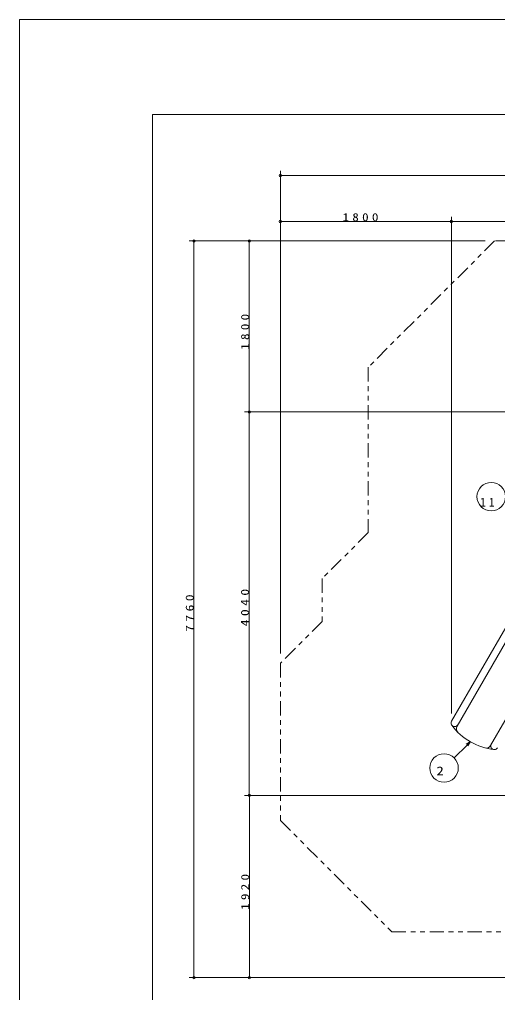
# Model space of a CAD drawing. Units: millimetres on the paper. Extents: x 0 to 420, y -594 to 297.
# Drawn here: x 0 to 100.7, y 92.1 to 297 of the extents above; entities that cross this region are included whole.
import ezdxf
from ezdxf.enums import TextEntityAlignment as Align

# ---------------------------------------------------------------- set-up
doc = ezdxf.new("R2010")
doc.units = ezdxf.units.MM
doc.linetypes.add('USER3', pattern=[8, 3, -1, 1, -1, 1, -1])
for name, color, linetype, lineweight in [('0_2', 7, 'Continuous', 13), ('2D', 7, 'Continuous', 13), ('2D_DIMENSION', 7, 'Continuous', 13), ('2D_OUTLINE', 7, 'USER3', 13), ('AM_5', 7, 'Continuous', 13), ('FMT', 7, 'Continuous', 13)]:
    doc.layers.add(name, color=color, linetype=linetype, lineweight=lineweight)
doc.styles.add('ＭＳ ゴシック', font='')
doc.styles.get('ＭＳ ゴシック').set_extended_font_data('MS Gothic')

msp = doc.modelspace()

# ---------------------------------------------------------------- linework, layer by layer
at = {"layer": '0_2'}
for p, q in [((54.985, 264.133), (55.485, 264.133)), ((54.985, 254.449), (55.485, 254.449)), ((90.982, 254.449), (90.482, 254.449)), ((90.982, 254.441), (91.482, 254.441)), ((36.758, 250.368), (36.758, 249.868)), ((48.418, 250.368), (48.418, 249.868)), ((48.396, 214.345), (48.396, 213.845)), ((48.418, 214.345), (48.418, 214.845)), ((48.396, 133.573), (48.396, 134.073)), ((48.44, 133.577), (48.44, 133.077)), ((36.758, 95.205), (36.758, 95.705)), ((48.44, 95.205), (48.44, 95.705))]:
    msp.add_line(p, q, dxfattribs=at)
msp.add_lwpolyline([(0, 297), (420, 297), (420, 0), (0, 0)], close=True, dxfattribs=at)
for centre in [(54.985, 264.133), (54.985, 254.449), (90.982, 254.449), (90.982, 254.441), (36.758, 250.368), (48.418, 250.368), (48.396, 214.345), (48.418, 214.345), (48.396, 133.573), (48.44, 133.577), (36.758, 95.205), (48.44, 95.205)]:
    msp.add_circle(centre, 0.25, dxfattribs=at)
at = {"layer": '2D'}
for p, q in [((91.036, 149.199), (114.809, 190.374)), ((115.704, 188.876), (92.176, 148.124)), ((122.743, 184.812), (99.215, 144.06))]:
    msp.add_line(p, q, dxfattribs=at)
for centre, radius, start, end in [((91.696, 148.818), 0.762, 149.99995, 330.00005), ((101.335, 155.861), 12.7, 216.15553, 263.84447), ((93.056, 147.616), 1.016, 150, 224.87833), ((98.335, 144.568), 1.016, 255.12167, 330), ((100.055, 143.992), 0.762, 149.99995, 330.00005)]:
    msp.add_arc(centre, radius, start, end, dxfattribs=at)
at = {"layer": '2D_DIMENSION'}
for p, q in [((54.985, 163.431), (54.985, 265.133)), ((55.485, 264.133), (276.379, 264.133)), ((54.985, 163.431), (54.985, 255.449)), ((55.485, 254.449), (90.482, 254.449)), ((90.982, 150.818), (90.982, 255.449)), ((90.982, 150.818), (90.982, 255.441)), ((91.482, 254.441), (240.397, 254.441)), ((98.096, 250.368), (35.758, 250.368)), ((98.096, 250.368), (47.418, 250.368)), ((36.758, 249.868), (36.758, 95.705)), ((48.418, 249.868), (48.418, 214.845)), ((114.27, 214.345), (47.396, 214.345)), ((114.27, 214.345), (47.418, 214.345)), ((48.396, 213.845), (48.396, 134.073)), ((229.809, 133.573), (47.396, 133.573)), ((229.891, 133.577), (47.44, 133.577)), ((48.44, 133.077), (48.44, 95.705)), ((218.311, 95.205), (35.758, 95.205)), ((218.311, 95.205), (47.44, 95.205))]:
    msp.add_line(p, q, dxfattribs=at)
at = {"layer": '2D_OUTLINE'}
for p, q in [((100.096, 250.368), (73.464, 223.737)), ((167.291, 250.368), (100.096, 250.368)), ((73.464, 223.737), (73.464, 188.931)), ((73.464, 188.931), (63.777, 179.245)), ((63.777, 179.245), (63.777, 170.223)), ((63.777, 170.223), (54.985, 161.431)), ((54.985, 161.431), (54.985, 128.294)), ((54.985, 128.294), (78.417, 104.862)), ((78.417, 104.862), (111.554, 104.862))]:
    msp.add_line(p, q, dxfattribs=at)
at = {"layer": 'AM_5'}
for p, q in [((91.572, 141.472), (94.297, 144.189)), ((95.006, 144.895), (94.108, 144.379)), ((94.297, 144.189), (95.006, 144.895)), ((94.487, 143.999), (95.006, 144.895))]:
    msp.add_line(p, q, dxfattribs=at)
for centre in [(99.383, 196.501), (89.447, 139.355)]:
    msp.add_circle(centre, 3, dxfattribs=at)
at = {"layer": 'FMT'}
for p, q in [((28, 277), (403, 277)), ((28, 20), (28, 277))]:
    msp.add_line(p, q, dxfattribs=at)

# ---------------------------------------------------------------- texts
at = {"layer": '2D_DIMENSION', "insert": (68.055, 254.483), "char_height": 1.686, "attachment_point": 7, "style": 'ＭＳ ゴシック'}
msp.add_mtext('\\T1.5;\\W1.2;1800', dxfattribs=at)
at = {"layer": '2D_DIMENSION', "char_height": 1.686, "attachment_point": 7, "rotation": 90, "style": 'ＭＳ ゴシック'}
for s, insert in [('\\T1.5;\\W1.2;1800', (48.385, 227.428)), ('\\T1.5;\\W1.25;4040', (48.363, 169.195)), ('\\T1.5;\\W1.25;7760', (36.724, 168.022)), ('\\T1.5;\\W1.2;1920', (48.406, 109.463))]:
    msp.add_mtext(s, dxfattribs=dict(at, insert=insert))
at = {"layer": 'AM_5', "style": 'ＭＳ ゴシック', "width": 1.25}
msp.add_text('2', height=1.833, dxfattribs=at).set_placement((87.84, 137.271), align=Align.BOTTOM_LEFT)
at = {"layer": 'AM_5', "insert": (97.002, 194.417), "char_height": 1.833, "attachment_point": 7, "style": 'ＭＳ ゴシック'}
msp.add_mtext('\\T1.5;11', dxfattribs=at)

doc.saveas('drawing.dxf')
